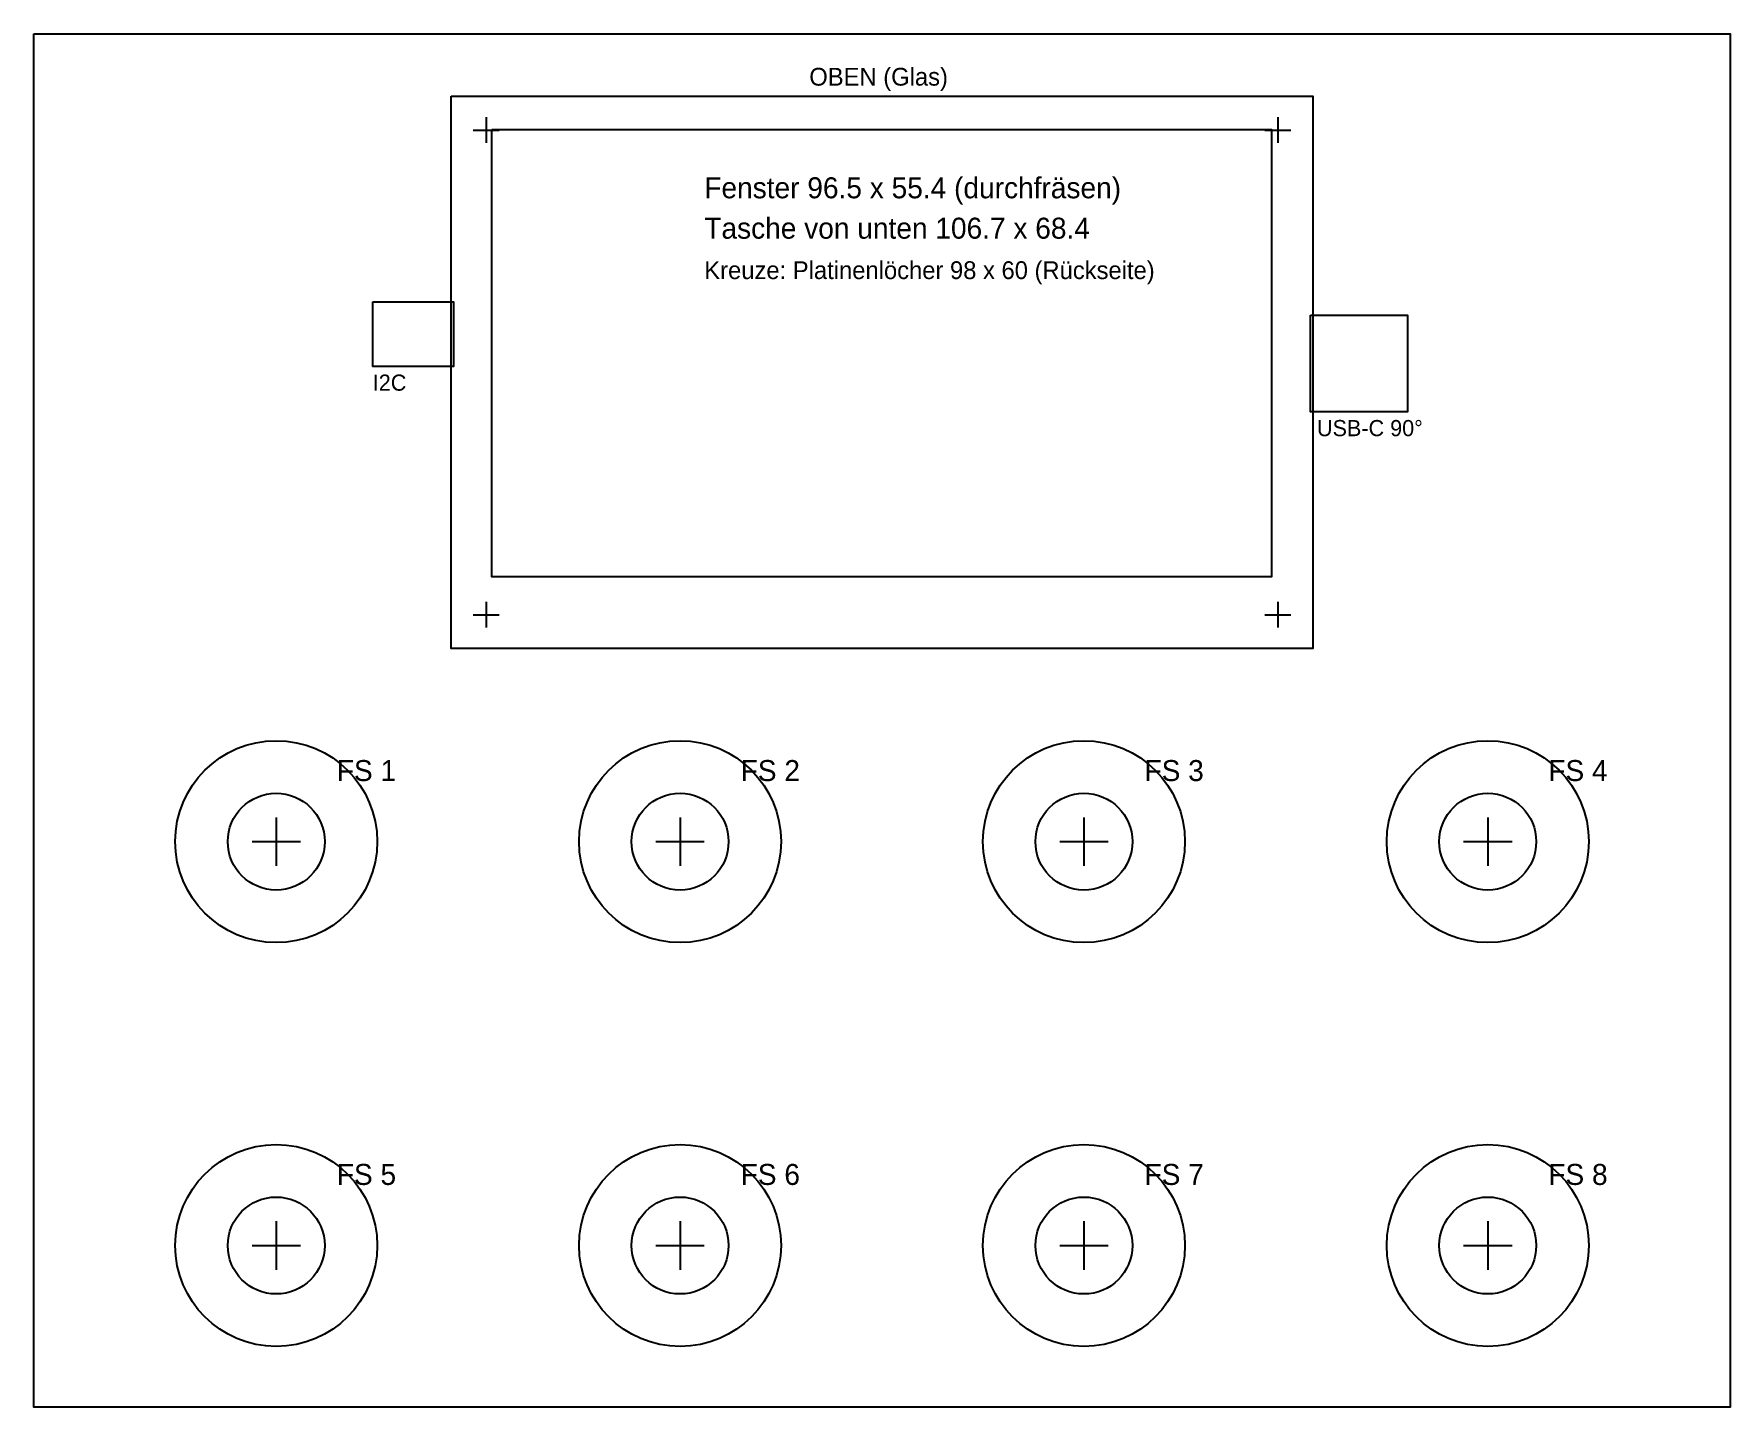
# Model space of a CAD drawing. Header units: millimetres. Extents: x 0 to 210, y 0 to 170.
import ezdxf

# ---------------------------------------------------------------- set-up
doc = ezdxf.new("R2010")
doc.units = ezdxf.units.MM

msp = doc.modelspace()

# ---------------------------------------------------------------- linework, layer by layer
at = {"layer": 'BOHRUNG'}
for p, q in [((30, 73), (30, 67)), ((80, 73), (80, 67)), ((130, 73), (130, 67)), ((180, 73), (180, 67)), ((27, 70), (33, 70)), ((77, 70), (83, 70)), ((127, 70), (133, 70)), ((177, 70), (183, 70)), ((30, 23), (30, 17)), ((80, 23), (80, 17)), ((130, 23), (130, 17)), ((180, 23), (180, 17)), ((27, 20), (33, 20)), ((77, 20), (83, 20)), ((127, 20), (133, 20)), ((177, 20), (183, 20))]:
    msp.add_line(p, q, dxfattribs=at)
for centre in [(30, 70), (80, 70), (130, 70), (180, 70), (30, 20), (80, 20), (130, 20), (180, 20)]:
    msp.add_circle(centre, 6, dxfattribs=at)
at = {"layer": 'DURCHFRAESEN'}
msp.add_lwpolyline([(56.68, 158.15), (153.22, 158.15), (153.22, 102.79), (56.68, 102.79)], close=True, dxfattribs=at)
at = {"layer": 'INFO'}
for p, q in [((56, 159.7), (56, 156.5)), ((154, 159.7), (154, 156.5)), ((54.4, 158.1), (57.6, 158.1)), ((152.4, 158.1), (155.6, 158.1)), ((56, 99.7), (56, 96.5)), ((154, 99.7), (154, 96.5)), ((54.4, 98.1), (57.6, 98.1)), ((152.4, 98.1), (155.6, 98.1))]:
    msp.add_line(p, q, dxfattribs=at)
for points in [[(41.95, 136.83), (51.95, 136.83), (51.95, 128.83), (41.95, 128.83)], [(158.05, 135.2), (170.05, 135.2), (170.05, 123.2), (158.05, 123.2)]]:
    msp.add_lwpolyline(points, close=True, dxfattribs=at)
for centre in [(30, 70), (80, 70), (130, 70), (180, 70), (30, 20), (80, 20), (130, 20), (180, 20)]:
    msp.add_circle(centre, 12.5, dxfattribs=at)
at = {"layer": 'KONTUR'}
msp.add_lwpolyline([(0, 170), (210, 170), (210, 0), (0, 0)], close=True, dxfattribs=at)
at = {"layer": 'TASCHE_UNTEN'}
msp.add_lwpolyline([(51.65, 162.3), (158.35, 162.3), (158.35, 93.9), (51.65, 93.9)], close=True, dxfattribs=at)

# ---------------------------------------------------------------- texts
at = {"layer": 'BOHRUNG'}
for s, p in [('FS 1', (37.5, 77.5)), ('FS 2', (87.5, 77.5)), ('FS 3', (137.5, 77.5)), ('FS 4', (187.5, 77.5)), ('FS 5', (37.5, 27.5)), ('FS 6', (87.5, 27.5)), ('FS 7', (137.5, 27.5)), ('FS 8', (187.5, 27.5))]:
    msp.add_text(s, height=2.6, dxfattribs=at).set_placement(p)
at = {"layer": 'DURCHFRAESEN'}
msp.add_text('Fenster 96.5 x 55.4 (durchfräsen)', height=2.6, dxfattribs=at).set_placement((83, 149.65))
at = {"layer": 'INFO'}
for s, height, p in [('OBEN (Glas)', 2.2, (96, 163.6)), ('Kreuze: Platinenlöcher 98 x 60 (Rückseite)', 2.2, (83, 139.65)), ('I2C', 2, (41.95, 125.83)), ('USB-C 90°', 2, (158.85, 120.2))]:
    msp.add_text(s, height=height, dxfattribs=at).set_placement(p)
at = {"layer": 'TASCHE_UNTEN'}
msp.add_text('Tasche von unten 106.7 x 68.4', height=2.6, dxfattribs=at).set_placement((83, 144.65))

doc.saveas('drawing.dxf')
